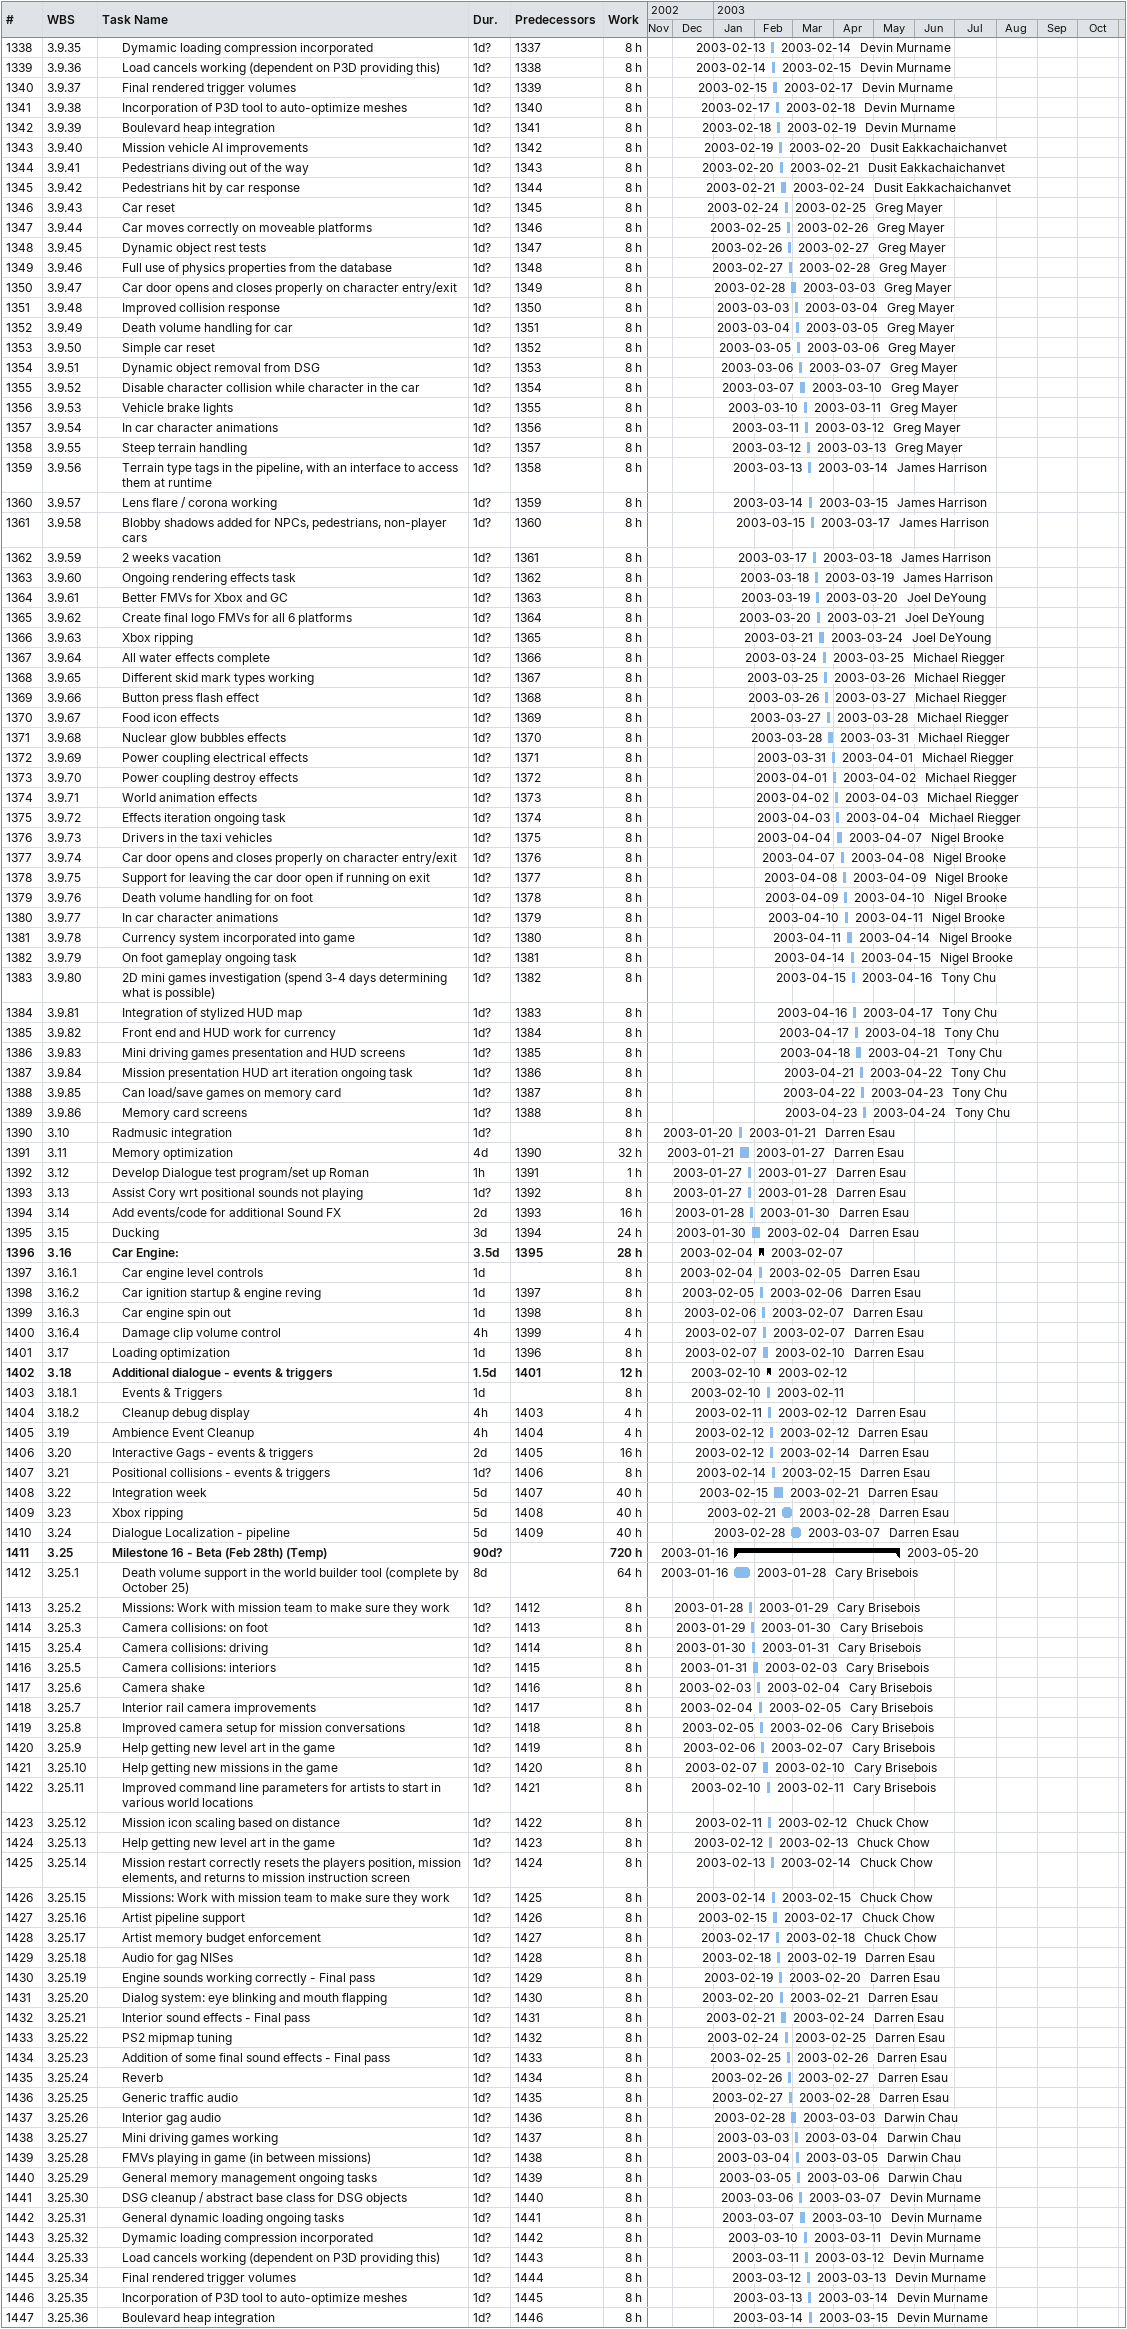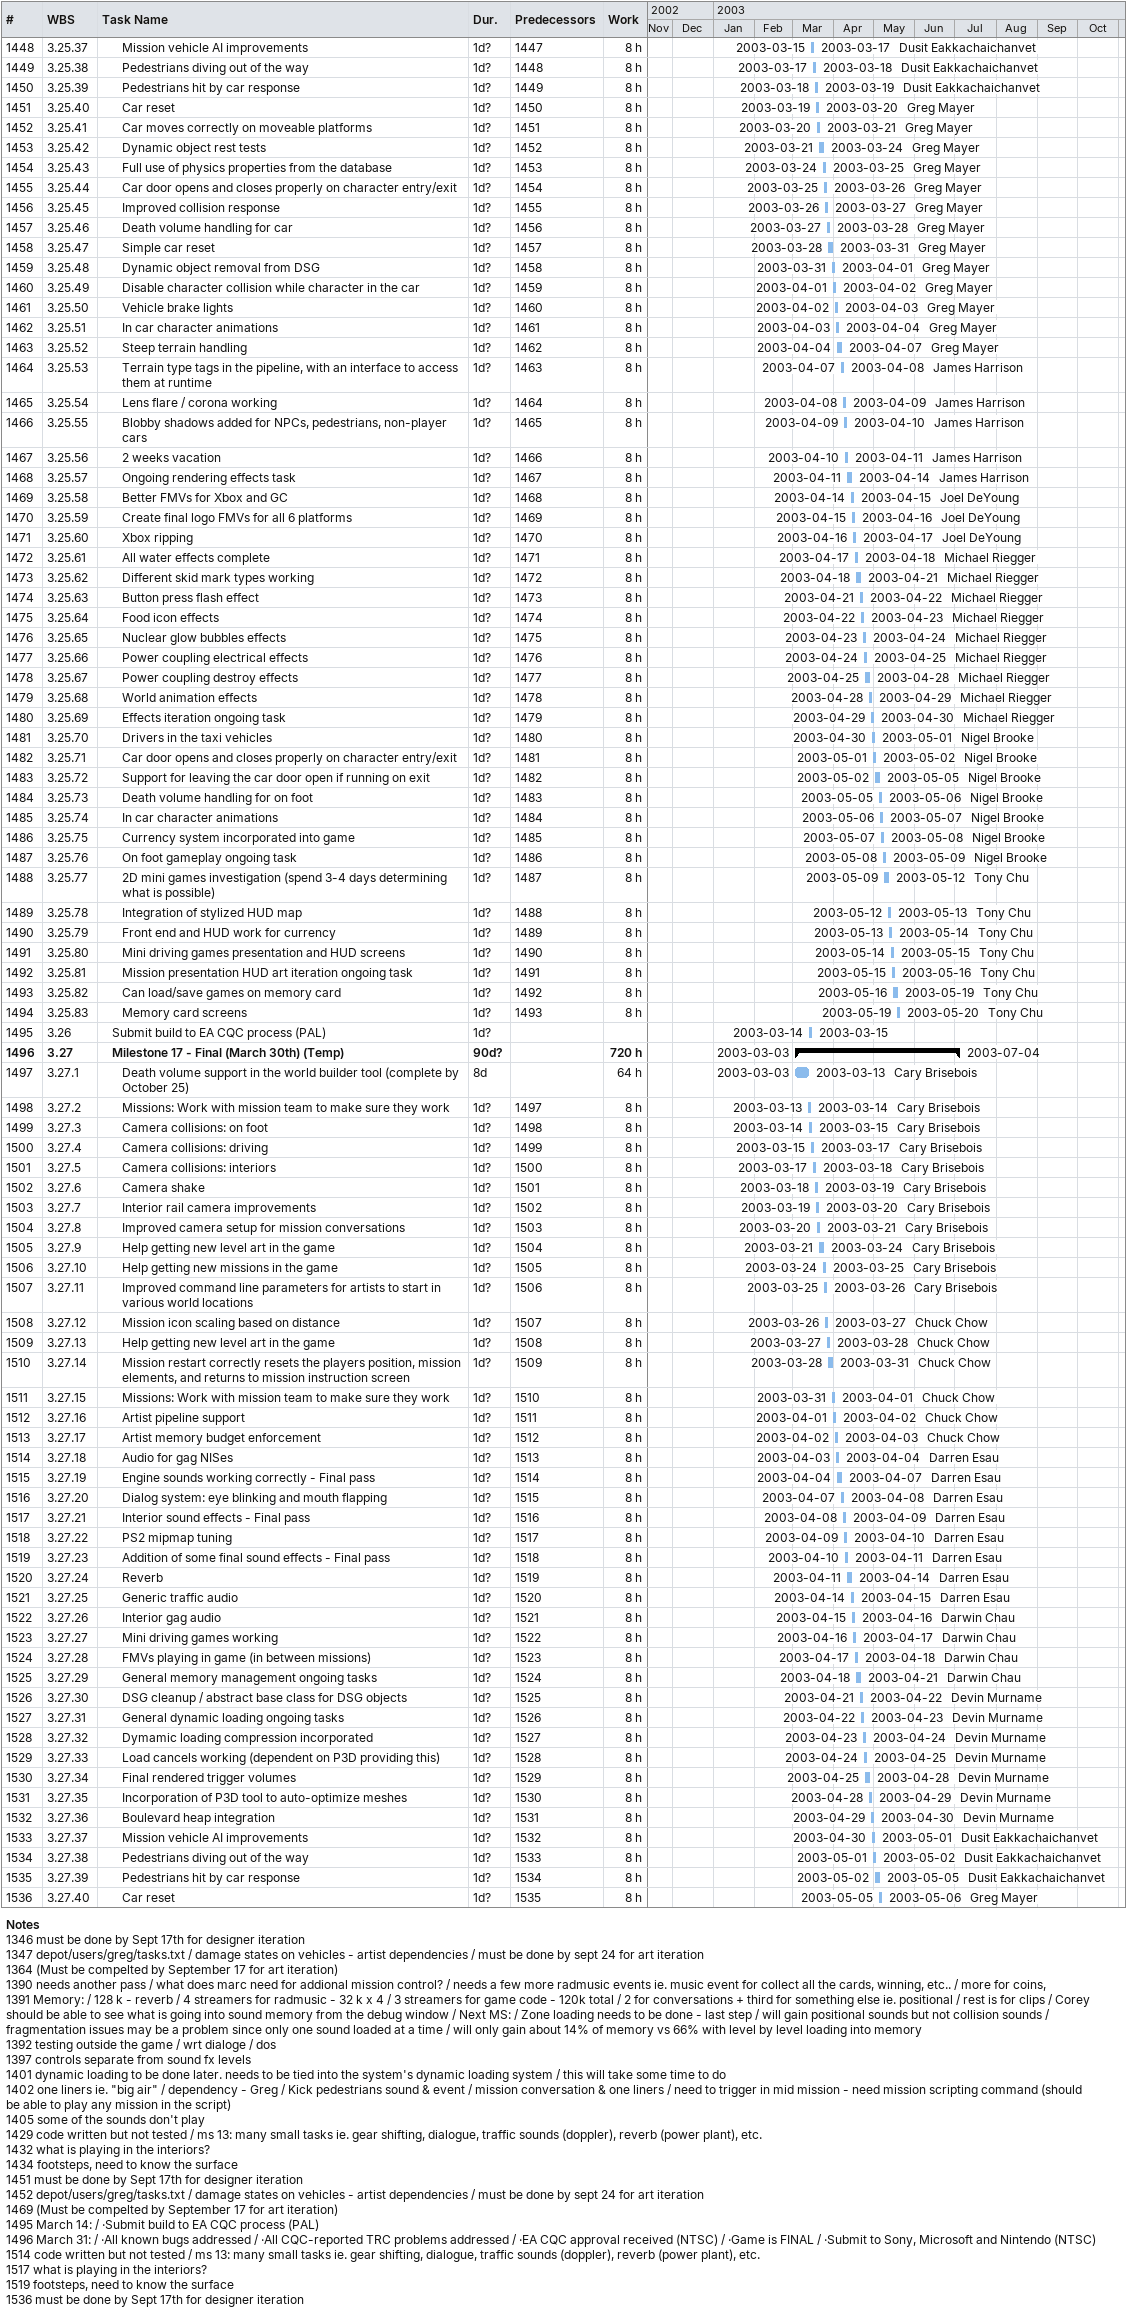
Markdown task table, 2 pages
| ID | WBS | Task | Duration | Start | Finish | Predecessors | Resources | Work (h) |
|---|---|---|---|---|---|---|---|---|
| 1338 | 3.9.35 | Dymamic loading compression incorporated | 1d? | 2003-02-13 | 2003-02-14 | 1337 | Devin Murname | 8 |
| 1339 | 3.9.36 | Load cancels working (dependent on P3D providing this) | 1d? | 2003-02-14 | 2003-02-15 | 1338 | Devin Murname | 8 |
| 1340 | 3.9.37 | Final rendered trigger volumes | 1d? | 2003-02-15 | 2003-02-17 | 1339 | Devin Murname | 8 |
| 1341 | 3.9.38 | Incorporation of P3D tool to auto-optimize meshes | 1d? | 2003-02-17 | 2003-02-18 | 1340 | Devin Murname | 8 |
| 1342 | 3.9.39 | Boulevard heap integration | 1d? | 2003-02-18 | 2003-02-19 | 1341 | Devin Murname | 8 |
| 1343 | 3.9.40 | Mission vehicle AI improvements | 1d? | 2003-02-19 | 2003-02-20 | 1342 | Dusit Eakkachaichanvet | 8 |
| 1344 | 3.9.41 | Pedestrians diving out of the way | 1d? | 2003-02-20 | 2003-02-21 | 1343 | Dusit Eakkachaichanvet | 8 |
| 1345 | 3.9.42 | Pedestrians hit by car response | 1d? | 2003-02-21 | 2003-02-24 | 1344 | Dusit Eakkachaichanvet | 8 |
| 1346 | 3.9.43 | Car reset | 1d? | 2003-02-24 | 2003-02-25 | 1345 | Greg Mayer | 8 |
| 1347 | 3.9.44 | Car moves correctly on moveable platforms | 1d? | 2003-02-25 | 2003-02-26 | 1346 | Greg Mayer | 8 |
| 1348 | 3.9.45 | Dynamic object rest tests | 1d? | 2003-02-26 | 2003-02-27 | 1347 | Greg Mayer | 8 |
| 1349 | 3.9.46 | Full use of physics properties from the database | 1d? | 2003-02-27 | 2003-02-28 | 1348 | Greg Mayer | 8 |
| 1350 | 3.9.47 | Car door opens and closes properly on character entry/exit | 1d? | 2003-02-28 | 2003-03-03 | 1349 | Greg Mayer | 8 |
| 1351 | 3.9.48 | Improved collision response | 1d? | 2003-03-03 | 2003-03-04 | 1350 | Greg Mayer | 8 |
| 1352 | 3.9.49 | Death volume handling for car | 1d? | 2003-03-04 | 2003-03-05 | 1351 | Greg Mayer | 8 |
| 1353 | 3.9.50 | Simple car reset | 1d? | 2003-03-05 | 2003-03-06 | 1352 | Greg Mayer | 8 |
| 1354 | 3.9.51 | Dynamic object removal from DSG | 1d? | 2003-03-06 | 2003-03-07 | 1353 | Greg Mayer | 8 |
| 1355 | 3.9.52 | Disable character collision while character in the car | 1d? | 2003-03-07 | 2003-03-10 | 1354 | Greg Mayer | 8 |
| 1356 | 3.9.53 | Vehicle brake lights | 1d? | 2003-03-10 | 2003-03-11 | 1355 | Greg Mayer | 8 |
| 1357 | 3.9.54 | In car character animations | 1d? | 2003-03-11 | 2003-03-12 | 1356 | Greg Mayer | 8 |
| 1358 | 3.9.55 | Steep terrain handling | 1d? | 2003-03-12 | 2003-03-13 | 1357 | Greg Mayer | 8 |
| 1359 | 3.9.56 | Terrain type tags in the pipeline, with an interface to access them at runtime | 1d? | 2003-03-13 | 2003-03-14 | 1358 | James Harrison | 8 |
| 1360 | 3.9.57 | Lens flare / corona working | 1d? | 2003-03-14 | 2003-03-15 | 1359 | James Harrison | 8 |
| 1361 | 3.9.58 | Blobby shadows added for NPCs, pedestrians, non-player cars | 1d? | 2003-03-15 | 2003-03-17 | 1360 | James Harrison | 8 |
| 1362 | 3.9.59 | 2 weeks vacation | 1d? | 2003-03-17 | 2003-03-18 | 1361 | James Harrison | 8 |
| 1363 | 3.9.60 | Ongoing rendering effects task | 1d? | 2003-03-18 | 2003-03-19 | 1362 | James Harrison | 8 |
| 1364 | 3.9.61 | Better FMVs for Xbox and GC | 1d? | 2003-03-19 | 2003-03-20 | 1363 | Joel DeYoung | 8 |
| 1365 | 3.9.62 | Create final logo FMVs for all 6 platforms | 1d? | 2003-03-20 | 2003-03-21 | 1364 | Joel DeYoung | 8 |
| 1366 | 3.9.63 | Xbox ripping | 1d? | 2003-03-21 | 2003-03-24 | 1365 | Joel DeYoung | 8 |
| 1367 | 3.9.64 | All water effects complete | 1d? | 2003-03-24 | 2003-03-25 | 1366 | Michael Riegger | 8 |
| 1368 | 3.9.65 | Different skid mark types working | 1d? | 2003-03-25 | 2003-03-26 | 1367 | Michael Riegger | 8 |
| 1369 | 3.9.66 | Button press flash effect | 1d? | 2003-03-26 | 2003-03-27 | 1368 | Michael Riegger | 8 |
| 1370 | 3.9.67 | Food icon effects | 1d? | 2003-03-27 | 2003-03-28 | 1369 | Michael Riegger | 8 |
| 1371 | 3.9.68 | Nuclear glow bubbles effects | 1d? | 2003-03-28 | 2003-03-31 | 1370 | Michael Riegger | 8 |
| 1372 | 3.9.69 | Power coupling electrical effects | 1d? | 2003-03-31 | 2003-04-01 | 1371 | Michael Riegger | 8 |
| 1373 | 3.9.70 | Power coupling destroy effects | 1d? | 2003-04-01 | 2003-04-02 | 1372 | Michael Riegger | 8 |
| 1374 | 3.9.71 | World animation effects | 1d? | 2003-04-02 | 2003-04-03 | 1373 | Michael Riegger | 8 |
| 1375 | 3.9.72 | Effects iteration ongoing task | 1d? | 2003-04-03 | 2003-04-04 | 1374 | Michael Riegger | 8 |
| 1376 | 3.9.73 | Drivers in the taxi vehicles | 1d? | 2003-04-04 | 2003-04-07 | 1375 | Nigel Brooke | 8 |
| 1377 | 3.9.74 | Car door opens and closes properly on character entry/exit | 1d? | 2003-04-07 | 2003-04-08 | 1376 | Nigel Brooke | 8 |
| 1378 | 3.9.75 | Support for leaving the car door open if running on exit | 1d? | 2003-04-08 | 2003-04-09 | 1377 | Nigel Brooke | 8 |
| 1379 | 3.9.76 | Death volume handling for on foot | 1d? | 2003-04-09 | 2003-04-10 | 1378 | Nigel Brooke | 8 |
| 1380 | 3.9.77 | In car character animations | 1d? | 2003-04-10 | 2003-04-11 | 1379 | Nigel Brooke | 8 |
| 1381 | 3.9.78 | Currency system incorporated into game | 1d? | 2003-04-11 | 2003-04-14 | 1380 | Nigel Brooke | 8 |
| 1382 | 3.9.79 | On foot gameplay ongoing task | 1d? | 2003-04-14 | 2003-04-15 | 1381 | Nigel Brooke | 8 |
| 1383 | 3.9.80 | 2D mini games investigation (spend 3-4 days determining what is possible) | 1d? | 2003-04-15 | 2003-04-16 | 1382 | Tony Chu | 8 |
| 1384 | 3.9.81 | Integration of stylized HUD map | 1d? | 2003-04-16 | 2003-04-17 | 1383 | Tony Chu | 8 |
| 1385 | 3.9.82 | Front end and HUD work for currency | 1d? | 2003-04-17 | 2003-04-18 | 1384 | Tony Chu | 8 |
| 1386 | 3.9.83 | Mini driving games presentation and HUD screens | 1d? | 2003-04-18 | 2003-04-21 | 1385 | Tony Chu | 8 |
| 1387 | 3.9.84 | Mission presentation HUD art iteration ongoing task | 1d? | 2003-04-21 | 2003-04-22 | 1386 | Tony Chu | 8 |
| 1388 | 3.9.85 | Can load/save games on memory card | 1d? | 2003-04-22 | 2003-04-23 | 1387 | Tony Chu | 8 |
| 1389 | 3.9.86 | Memory card screens | 1d? | 2003-04-23 | 2003-04-24 | 1388 | Tony Chu | 8 |
| 1390 | 3.10 | Radmusic integration | 1d? | 2003-01-20 | 2003-01-21 |  | Darren Esau | 8 |
| 1391 | 3.11 | Memory optimization | 4d | 2003-01-21 | 2003-01-27 | 1390 | Darren Esau | 32 |
| 1392 | 3.12 | Develop Dialogue test program/set up Roman | 1h | 2003-01-27 | 2003-01-27 | 1391 | Darren Esau | 1 |
| 1393 | 3.13 | Assist Cory wrt positional sounds not playing | 1d? | 2003-01-27 | 2003-01-28 | 1392 | Darren Esau | 8 |
| 1394 | 3.14 | Add events/code for additional Sound FX | 2d | 2003-01-28 | 2003-01-30 | 1393 | Darren Esau | 16 |
| 1395 | 3.15 | Ducking | 3d | 2003-01-30 | 2003-02-04 | 1394 | Darren Esau | 24 |
| 1396 | 3.16 | **Car Engine:** | 3.5d | 2003-02-04 | 2003-02-07 | 1395 |  | 28 |
| 1397 | 3.16.1 | Car engine level controls | 1d | 2003-02-04 | 2003-02-05 |  | Darren Esau | 8 |
| 1398 | 3.16.2 | Car ignition startup & engine reving | 1d | 2003-02-05 | 2003-02-06 | 1397 | Darren Esau | 8 |
| 1399 | 3.16.3 | Car engine spin out | 1d | 2003-02-06 | 2003-02-07 | 1398 | Darren Esau | 8 |
| 1400 | 3.16.4 | Damage clip volume control | 4h | 2003-02-07 | 2003-02-07 | 1399 | Darren Esau | 4 |
| 1401 | 3.17 | Loading optimization | 1d | 2003-02-07 | 2003-02-10 | 1396 | Darren Esau | 8 |
| 1402 | 3.18 | **Additional dialogue - events & triggers** | 1.5d | 2003-02-10 | 2003-02-12 | 1401 |  | 12 |
| 1403 | 3.18.1 | Events & Triggers | 1d | 2003-02-10 | 2003-02-11 |  |  | 8 |
| 1404 | 3.18.2 | Cleanup debug display | 4h | 2003-02-11 | 2003-02-12 | 1403 | Darren Esau | 4 |
| 1405 | 3.19 | Ambience Event Cleanup | 4h | 2003-02-12 | 2003-02-12 | 1404 | Darren Esau | 4 |
| 1406 | 3.20 | Interactive Gags - events & triggers | 2d | 2003-02-12 | 2003-02-14 | 1405 | Darren Esau | 16 |
| 1407 | 3.21 | Positional collisions - events & triggers | 1d? | 2003-02-14 | 2003-02-15 | 1406 | Darren Esau | 8 |
| 1408 | 3.22 | Integration week | 5d | 2003-02-15 | 2003-02-21 | 1407 | Darren Esau | 40 |
| 1409 | 3.23 | Xbox ripping | 5d | 2003-02-21 | 2003-02-28 | 1408 | Darren Esau | 40 |
| 1410 | 3.24 | Dialogue Localization - pipeline | 5d | 2003-02-28 | 2003-03-07 | 1409 | Darren Esau | 40 |
| 1411 | 3.25 | **Milestone 16 - Beta (Feb 28th) (Temp)** | 90d? | 2003-01-16 | 2003-05-20 |  |  | 720 |
| 1412 | 3.25.1 | Death volume support in the world builder tool (complete by October 25) | 8d | 2003-01-16 | 2003-01-28 |  | Cary Brisebois | 64 |
| 1413 | 3.25.2 | Missions: Work with mission team to make sure they work | 1d? | 2003-01-28 | 2003-01-29 | 1412 | Cary Brisebois | 8 |
| 1414 | 3.25.3 | Camera collisions: on foot | 1d? | 2003-01-29 | 2003-01-30 | 1413 | Cary Brisebois | 8 |
| 1415 | 3.25.4 | Camera collisions: driving | 1d? | 2003-01-30 | 2003-01-31 | 1414 | Cary Brisebois | 8 |
| 1416 | 3.25.5 | Camera collisions: interiors | 1d? | 2003-01-31 | 2003-02-03 | 1415 | Cary Brisebois | 8 |
| 1417 | 3.25.6 | Camera shake | 1d? | 2003-02-03 | 2003-02-04 | 1416 | Cary Brisebois | 8 |
| 1418 | 3.25.7 | Interior rail camera improvements | 1d? | 2003-02-04 | 2003-02-05 | 1417 | Cary Brisebois | 8 |
| 1419 | 3.25.8 | Improved camera setup for mission conversations | 1d? | 2003-02-05 | 2003-02-06 | 1418 | Cary Brisebois | 8 |
| 1420 | 3.25.9 | Help getting new level art in the game | 1d? | 2003-02-06 | 2003-02-07 | 1419 | Cary Brisebois | 8 |
| 1421 | 3.25.10 | Help getting new missions in the game | 1d? | 2003-02-07 | 2003-02-10 | 1420 | Cary Brisebois | 8 |
| 1422 | 3.25.11 | Improved command line parameters for artists to start in various world locations | 1d? | 2003-02-10 | 2003-02-11 | 1421 | Cary Brisebois | 8 |
| 1423 | 3.25.12 | Mission icon scaling based on distance | 1d? | 2003-02-11 | 2003-02-12 | 1422 | Chuck Chow | 8 |
| 1424 | 3.25.13 | Help getting new level art in the game | 1d? | 2003-02-12 | 2003-02-13 | 1423 | Chuck Chow | 8 |
| 1425 | 3.25.14 | Mission restart correctly resets the players position, mission elements, and returns to mission instruction screen | 1d? | 2003-02-13 | 2003-02-14 | 1424 | Chuck Chow | 8 |
| 1426 | 3.25.15 | Missions: Work with mission team to make sure they work | 1d? | 2003-02-14 | 2003-02-15 | 1425 | Chuck Chow | 8 |
| 1427 | 3.25.16 | Artist pipeline support | 1d? | 2003-02-15 | 2003-02-17 | 1426 | Chuck Chow | 8 |
| 1428 | 3.25.17 | Artist memory budget enforcement | 1d? | 2003-02-17 | 2003-02-18 | 1427 | Chuck Chow | 8 |
| 1429 | 3.25.18 | Audio for gag NISes | 1d? | 2003-02-18 | 2003-02-19 | 1428 | Darren Esau | 8 |
| 1430 | 3.25.19 | Engine sounds working correctly - Final pass | 1d? | 2003-02-19 | 2003-02-20 | 1429 | Darren Esau | 8 |
| 1431 | 3.25.20 | Dialog system: eye blinking and mouth flapping | 1d? | 2003-02-20 | 2003-02-21 | 1430 | Darren Esau | 8 |
| 1432 | 3.25.21 | Interior sound effects - Final pass | 1d? | 2003-02-21 | 2003-02-24 | 1431 | Darren Esau | 8 |
| 1433 | 3.25.22 | PS2 mipmap tuning | 1d? | 2003-02-24 | 2003-02-25 | 1432 | Darren Esau | 8 |
| 1434 | 3.25.23 | Addition of some final sound effects - Final pass | 1d? | 2003-02-25 | 2003-02-26 | 1433 | Darren Esau | 8 |
| 1435 | 3.25.24 | Reverb | 1d? | 2003-02-26 | 2003-02-27 | 1434 | Darren Esau | 8 |
| 1436 | 3.25.25 | Generic traffic audio | 1d? | 2003-02-27 | 2003-02-28 | 1435 | Darren Esau | 8 |
| 1437 | 3.25.26 | Interior gag audio | 1d? | 2003-02-28 | 2003-03-03 | 1436 | Darwin Chau | 8 |
| 1438 | 3.25.27 | Mini driving games working | 1d? | 2003-03-03 | 2003-03-04 | 1437 | Darwin Chau | 8 |
| 1439 | 3.25.28 | FMVs playing in game (in between missions) | 1d? | 2003-03-04 | 2003-03-05 | 1438 | Darwin Chau | 8 |
| 1440 | 3.25.29 | General memory management ongoing tasks | 1d? | 2003-03-05 | 2003-03-06 | 1439 | Darwin Chau | 8 |
| 1441 | 3.25.30 | DSG cleanup / abstract base class for DSG objects | 1d? | 2003-03-06 | 2003-03-07 | 1440 | Devin Murname | 8 |
| 1442 | 3.25.31 | General dynamic loading ongoing tasks | 1d? | 2003-03-07 | 2003-03-10 | 1441 | Devin Murname | 8 |
| 1443 | 3.25.32 | Dymamic loading compression incorporated | 1d? | 2003-03-10 | 2003-03-11 | 1442 | Devin Murname | 8 |
| 1444 | 3.25.33 | Load cancels working (dependent on P3D providing this) | 1d? | 2003-03-11 | 2003-03-12 | 1443 | Devin Murname | 8 |
| 1445 | 3.25.34 | Final rendered trigger volumes | 1d? | 2003-03-12 | 2003-03-13 | 1444 | Devin Murname | 8 |
| 1446 | 3.25.35 | Incorporation of P3D tool to auto-optimize meshes | 1d? | 2003-03-13 | 2003-03-14 | 1445 | Devin Murname | 8 |
| 1447 | 3.25.36 | Boulevard heap integration | 1d? | 2003-03-14 | 2003-03-15 | 1446 | Devin Murname | 8 |
| 1448 | 3.25.37 | Mission vehicle AI improvements | 1d? | 2003-03-15 | 2003-03-17 | 1447 | Dusit Eakkachaichanvet | 8 |
| 1449 | 3.25.38 | Pedestrians diving out of the way | 1d? | 2003-03-17 | 2003-03-18 | 1448 | Dusit Eakkachaichanvet | 8 |
| 1450 | 3.25.39 | Pedestrians hit by car response | 1d? | 2003-03-18 | 2003-03-19 | 1449 | Dusit Eakkachaichanvet | 8 |
| 1451 | 3.25.40 | Car reset | 1d? | 2003-03-19 | 2003-03-20 | 1450 | Greg Mayer | 8 |
| 1452 | 3.25.41 | Car moves correctly on moveable platforms | 1d? | 2003-03-20 | 2003-03-21 | 1451 | Greg Mayer | 8 |
| 1453 | 3.25.42 | Dynamic object rest tests | 1d? | 2003-03-21 | 2003-03-24 | 1452 | Greg Mayer | 8 |
| 1454 | 3.25.43 | Full use of physics properties from the database | 1d? | 2003-03-24 | 2003-03-25 | 1453 | Greg Mayer | 8 |
| 1455 | 3.25.44 | Car door opens and closes properly on character entry/exit | 1d? | 2003-03-25 | 2003-03-26 | 1454 | Greg Mayer | 8 |
| 1456 | 3.25.45 | Improved collision response | 1d? | 2003-03-26 | 2003-03-27 | 1455 | Greg Mayer | 8 |
| 1457 | 3.25.46 | Death volume handling for car | 1d? | 2003-03-27 | 2003-03-28 | 1456 | Greg Mayer | 8 |
| 1458 | 3.25.47 | Simple car reset | 1d? | 2003-03-28 | 2003-03-31 | 1457 | Greg Mayer | 8 |
| 1459 | 3.25.48 | Dynamic object removal from DSG | 1d? | 2003-03-31 | 2003-04-01 | 1458 | Greg Mayer | 8 |
| 1460 | 3.25.49 | Disable character collision while character in the car | 1d? | 2003-04-01 | 2003-04-02 | 1459 | Greg Mayer | 8 |
| 1461 | 3.25.50 | Vehicle brake lights | 1d? | 2003-04-02 | 2003-04-03 | 1460 | Greg Mayer | 8 |
| 1462 | 3.25.51 | In car character animations | 1d? | 2003-04-03 | 2003-04-04 | 1461 | Greg Mayer | 8 |
| 1463 | 3.25.52 | Steep terrain handling | 1d? | 2003-04-04 | 2003-04-07 | 1462 | Greg Mayer | 8 |
| 1464 | 3.25.53 | Terrain type tags in the pipeline, with an interface to access them at runtime | 1d? | 2003-04-07 | 2003-04-08 | 1463 | James Harrison | 8 |
| 1465 | 3.25.54 | Lens flare / corona working | 1d? | 2003-04-08 | 2003-04-09 | 1464 | James Harrison | 8 |
| 1466 | 3.25.55 | Blobby shadows added for NPCs, pedestrians, non-player cars | 1d? | 2003-04-09 | 2003-04-10 | 1465 | James Harrison | 8 |
| 1467 | 3.25.56 | 2 weeks vacation | 1d? | 2003-04-10 | 2003-04-11 | 1466 | James Harrison | 8 |
| 1468 | 3.25.57 | Ongoing rendering effects task | 1d? | 2003-04-11 | 2003-04-14 | 1467 | James Harrison | 8 |
| 1469 | 3.25.58 | Better FMVs for Xbox and GC | 1d? | 2003-04-14 | 2003-04-15 | 1468 | Joel DeYoung | 8 |
| 1470 | 3.25.59 | Create final logo FMVs for all 6 platforms | 1d? | 2003-04-15 | 2003-04-16 | 1469 | Joel DeYoung | 8 |
| 1471 | 3.25.60 | Xbox ripping | 1d? | 2003-04-16 | 2003-04-17 | 1470 | Joel DeYoung | 8 |
| 1472 | 3.25.61 | All water effects complete | 1d? | 2003-04-17 | 2003-04-18 | 1471 | Michael Riegger | 8 |
| 1473 | 3.25.62 | Different skid mark types working | 1d? | 2003-04-18 | 2003-04-21 | 1472 | Michael Riegger | 8 |
| 1474 | 3.25.63 | Button press flash effect | 1d? | 2003-04-21 | 2003-04-22 | 1473 | Michael Riegger | 8 |
| 1475 | 3.25.64 | Food icon effects | 1d? | 2003-04-22 | 2003-04-23 | 1474 | Michael Riegger | 8 |
| 1476 | 3.25.65 | Nuclear glow bubbles effects | 1d? | 2003-04-23 | 2003-04-24 | 1475 | Michael Riegger | 8 |
| 1477 | 3.25.66 | Power coupling electrical effects | 1d? | 2003-04-24 | 2003-04-25 | 1476 | Michael Riegger | 8 |
| 1478 | 3.25.67 | Power coupling destroy effects | 1d? | 2003-04-25 | 2003-04-28 | 1477 | Michael Riegger | 8 |
| 1479 | 3.25.68 | World animation effects | 1d? | 2003-04-28 | 2003-04-29 | 1478 | Michael Riegger | 8 |
| 1480 | 3.25.69 | Effects iteration ongoing task | 1d? | 2003-04-29 | 2003-04-30 | 1479 | Michael Riegger | 8 |
| 1481 | 3.25.70 | Drivers in the taxi vehicles | 1d? | 2003-04-30 | 2003-05-01 | 1480 | Nigel Brooke | 8 |
| 1482 | 3.25.71 | Car door opens and closes properly on character entry/exit | 1d? | 2003-05-01 | 2003-05-02 | 1481 | Nigel Brooke | 8 |
| 1483 | 3.25.72 | Support for leaving the car door open if running on exit | 1d? | 2003-05-02 | 2003-05-05 | 1482 | Nigel Brooke | 8 |
| 1484 | 3.25.73 | Death volume handling for on foot | 1d? | 2003-05-05 | 2003-05-06 | 1483 | Nigel Brooke | 8 |
| 1485 | 3.25.74 | In car character animations | 1d? | 2003-05-06 | 2003-05-07 | 1484 | Nigel Brooke | 8 |
| 1486 | 3.25.75 | Currency system incorporated into game | 1d? | 2003-05-07 | 2003-05-08 | 1485 | Nigel Brooke | 8 |
| 1487 | 3.25.76 | On foot gameplay ongoing task | 1d? | 2003-05-08 | 2003-05-09 | 1486 | Nigel Brooke | 8 |
| 1488 | 3.25.77 | 2D mini games investigation (spend 3-4 days determining what is possible) | 1d? | 2003-05-09 | 2003-05-12 | 1487 | Tony Chu | 8 |
| 1489 | 3.25.78 | Integration of stylized HUD map | 1d? | 2003-05-12 | 2003-05-13 | 1488 | Tony Chu | 8 |
| 1490 | 3.25.79 | Front end and HUD work for currency | 1d? | 2003-05-13 | 2003-05-14 | 1489 | Tony Chu | 8 |
| 1491 | 3.25.80 | Mini driving games presentation and HUD screens | 1d? | 2003-05-14 | 2003-05-15 | 1490 | Tony Chu | 8 |
| 1492 | 3.25.81 | Mission presentation HUD art iteration ongoing task | 1d? | 2003-05-15 | 2003-05-16 | 1491 | Tony Chu | 8 |
| 1493 | 3.25.82 | Can load/save games on memory card | 1d? | 2003-05-16 | 2003-05-19 | 1492 | Tony Chu | 8 |
| 1494 | 3.25.83 | Memory card screens | 1d? | 2003-05-19 | 2003-05-20 | 1493 | Tony Chu | 8 |
| 1495 | 3.26 | Submit build to EA CQC process (PAL) | 1d? | 2003-03-14 | 2003-03-15 |  |  |  |
| 1496 | 3.27 | **Milestone 17 - Final (March 30th) (Temp)** | 90d? | 2003-03-03 | 2003-07-04 |  |  | 720 |
| 1497 | 3.27.1 | Death volume support in the world builder tool (complete by October 25) | 8d | 2003-03-03 | 2003-03-13 |  | Cary Brisebois | 64 |
| 1498 | 3.27.2 | Missions: Work with mission team to make sure they work | 1d? | 2003-03-13 | 2003-03-14 | 1497 | Cary Brisebois | 8 |
| 1499 | 3.27.3 | Camera collisions: on foot | 1d? | 2003-03-14 | 2003-03-15 | 1498 | Cary Brisebois | 8 |
| 1500 | 3.27.4 | Camera collisions: driving | 1d? | 2003-03-15 | 2003-03-17 | 1499 | Cary Brisebois | 8 |
| 1501 | 3.27.5 | Camera collisions: interiors | 1d? | 2003-03-17 | 2003-03-18 | 1500 | Cary Brisebois | 8 |
| 1502 | 3.27.6 | Camera shake | 1d? | 2003-03-18 | 2003-03-19 | 1501 | Cary Brisebois | 8 |
| 1503 | 3.27.7 | Interior rail camera improvements | 1d? | 2003-03-19 | 2003-03-20 | 1502 | Cary Brisebois | 8 |
| 1504 | 3.27.8 | Improved camera setup for mission conversations | 1d? | 2003-03-20 | 2003-03-21 | 1503 | Cary Brisebois | 8 |
| 1505 | 3.27.9 | Help getting new level art in the game | 1d? | 2003-03-21 | 2003-03-24 | 1504 | Cary Brisebois | 8 |
| 1506 | 3.27.10 | Help getting new missions in the game | 1d? | 2003-03-24 | 2003-03-25 | 1505 | Cary Brisebois | 8 |
| 1507 | 3.27.11 | Improved command line parameters for artists to start in various world locations | 1d? | 2003-03-25 | 2003-03-26 | 1506 | Cary Brisebois | 8 |
| 1508 | 3.27.12 | Mission icon scaling based on distance | 1d? | 2003-03-26 | 2003-03-27 | 1507 | Chuck Chow | 8 |
| 1509 | 3.27.13 | Help getting new level art in the game | 1d? | 2003-03-27 | 2003-03-28 | 1508 | Chuck Chow | 8 |
| 1510 | 3.27.14 | Mission restart correctly resets the players position, mission elements, and returns to mission instruction screen | 1d? | 2003-03-28 | 2003-03-31 | 1509 | Chuck Chow | 8 |
| 1511 | 3.27.15 | Missions: Work with mission team to make sure they work | 1d? | 2003-03-31 | 2003-04-01 | 1510 | Chuck Chow | 8 |
| 1512 | 3.27.16 | Artist pipeline support | 1d? | 2003-04-01 | 2003-04-02 | 1511 | Chuck Chow | 8 |
| 1513 | 3.27.17 | Artist memory budget enforcement | 1d? | 2003-04-02 | 2003-04-03 | 1512 | Chuck Chow | 8 |
| 1514 | 3.27.18 | Audio for gag NISes | 1d? | 2003-04-03 | 2003-04-04 | 1513 | Darren Esau | 8 |
| 1515 | 3.27.19 | Engine sounds working correctly - Final pass | 1d? | 2003-04-04 | 2003-04-07 | 1514 | Darren Esau | 8 |
| 1516 | 3.27.20 | Dialog system: eye blinking and mouth flapping | 1d? | 2003-04-07 | 2003-04-08 | 1515 | Darren Esau | 8 |
| 1517 | 3.27.21 | Interior sound effects - Final pass | 1d? | 2003-04-08 | 2003-04-09 | 1516 | Darren Esau | 8 |
| 1518 | 3.27.22 | PS2 mipmap tuning | 1d? | 2003-04-09 | 2003-04-10 | 1517 | Darren Esau | 8 |
| 1519 | 3.27.23 | Addition of some final sound effects - Final pass | 1d? | 2003-04-10 | 2003-04-11 | 1518 | Darren Esau | 8 |
| 1520 | 3.27.24 | Reverb | 1d? | 2003-04-11 | 2003-04-14 | 1519 | Darren Esau | 8 |
| 1521 | 3.27.25 | Generic traffic audio | 1d? | 2003-04-14 | 2003-04-15 | 1520 | Darren Esau | 8 |
| 1522 | 3.27.26 | Interior gag audio | 1d? | 2003-04-15 | 2003-04-16 | 1521 | Darwin Chau | 8 |
| 1523 | 3.27.27 | Mini driving games working | 1d? | 2003-04-16 | 2003-04-17 | 1522 | Darwin Chau | 8 |
| 1524 | 3.27.28 | FMVs playing in game (in between missions) | 1d? | 2003-04-17 | 2003-04-18 | 1523 | Darwin Chau | 8 |
| 1525 | 3.27.29 | General memory management ongoing tasks | 1d? | 2003-04-18 | 2003-04-21 | 1524 | Darwin Chau | 8 |
| 1526 | 3.27.30 | DSG cleanup / abstract base class for DSG objects | 1d? | 2003-04-21 | 2003-04-22 | 1525 | Devin Murname | 8 |
| 1527 | 3.27.31 | General dynamic loading ongoing tasks | 1d? | 2003-04-22 | 2003-04-23 | 1526 | Devin Murname | 8 |
| 1528 | 3.27.32 | Dymamic loading compression incorporated | 1d? | 2003-04-23 | 2003-04-24 | 1527 | Devin Murname | 8 |
| 1529 | 3.27.33 | Load cancels working (dependent on P3D providing this) | 1d? | 2003-04-24 | 2003-04-25 | 1528 | Devin Murname | 8 |
| 1530 | 3.27.34 | Final rendered trigger volumes | 1d? | 2003-04-25 | 2003-04-28 | 1529 | Devin Murname | 8 |
| 1531 | 3.27.35 | Incorporation of P3D tool to auto-optimize meshes | 1d? | 2003-04-28 | 2003-04-29 | 1530 | Devin Murname | 8 |
| 1532 | 3.27.36 | Boulevard heap integration | 1d? | 2003-04-29 | 2003-04-30 | 1531 | Devin Murname | 8 |
| 1533 | 3.27.37 | Mission vehicle AI improvements | 1d? | 2003-04-30 | 2003-05-01 | 1532 | Dusit Eakkachaichanvet | 8 |
| 1534 | 3.27.38 | Pedestrians diving out of the way | 1d? | 2003-05-01 | 2003-05-02 | 1533 | Dusit Eakkachaichanvet | 8 |
| 1535 | 3.27.39 | Pedestrians hit by car response | 1d? | 2003-05-02 | 2003-05-05 | 1534 | Dusit Eakkachaichanvet | 8 |
| 1536 | 3.27.40 | Car reset | 1d? | 2003-05-05 | 2003-05-06 | 1535 | Greg Mayer | 8 |

Notes
- 1346: must be done by Sept 17th for designer iteration
- 1347: depot/users/greg/tasks.txt / damage states on vehicles - artist dependencies / must be done by sept 24 for art iteration
- 1364: (Must be compelted by September 17 for art iteration)
- 1390: needs another pass / what does marc need for addional mission control? / needs a few more radmusic events ie. music event for collect all the cards, winning, etc.. / more for coins,
- 1391: Memory: / 128 k - reverb / 4 streamers for radmusic - 32 k x 4 / 3 streamers for game code - 120k total / 2 for conversations + third for something else ie. positional / rest is for clips / Corey should be able to see what is going into sound memory from the debug window / Next MS: / Zone loading needs to be done - last step / will gain positional sounds but not collision sounds / fragmentation issues may be a problem since only one sound loaded at a time / will only gain about 14% of memory vs 66% with level by level loading into memory
- 1392: testing outside the game / wrt dialoge / dos
- 1397: controls separate from sound fx levels
- 1401: dynamic loading to be done later. needs to be tied into the system's dynamic loading system / this will take some time to do
- 1402: one liners ie. "big air" / dependency - Greg / Kick pedestrians sound & event / mission conversation & one liners / need to trigger in mid mission - need mission scripting command (should be able to play any mission in the script)
- 1405: some of the sounds don't play
- 1429: code written but not tested / ms 13: many small tasks ie. gear shifting, dialogue, traffic sounds (doppler), reverb (power plant), etc.
- 1432: what is playing in the interiors?
- 1434: footsteps, need to know the surface
- 1451: must be done by Sept 17th for designer iteration
- 1452: depot/users/greg/tasks.txt / damage states on vehicles - artist dependencies / must be done by sept 24 for art iteration
- 1469: (Must be compelted by September 17 for art iteration)
- 1495: March 14: / ·Submit build to EA CQC process (PAL)
- 1496: March 31: / ·All known bugs addressed / ·All CQC-reported TRC problems addressed / ·EA CQC approval received (NTSC) / ·Game is FINAL / ·Submit to Sony, Microsoft and Nintendo (NTSC)
- 1514: code written but not tested / ms 13: many small tasks ie. gear shifting, dialogue, traffic sounds (doppler), reverb (power plant), etc.
- 1517: what is playing in the interiors?
- 1519: footsteps, need to know the surface
- 1536: must be done by Sept 17th for designer iteration
